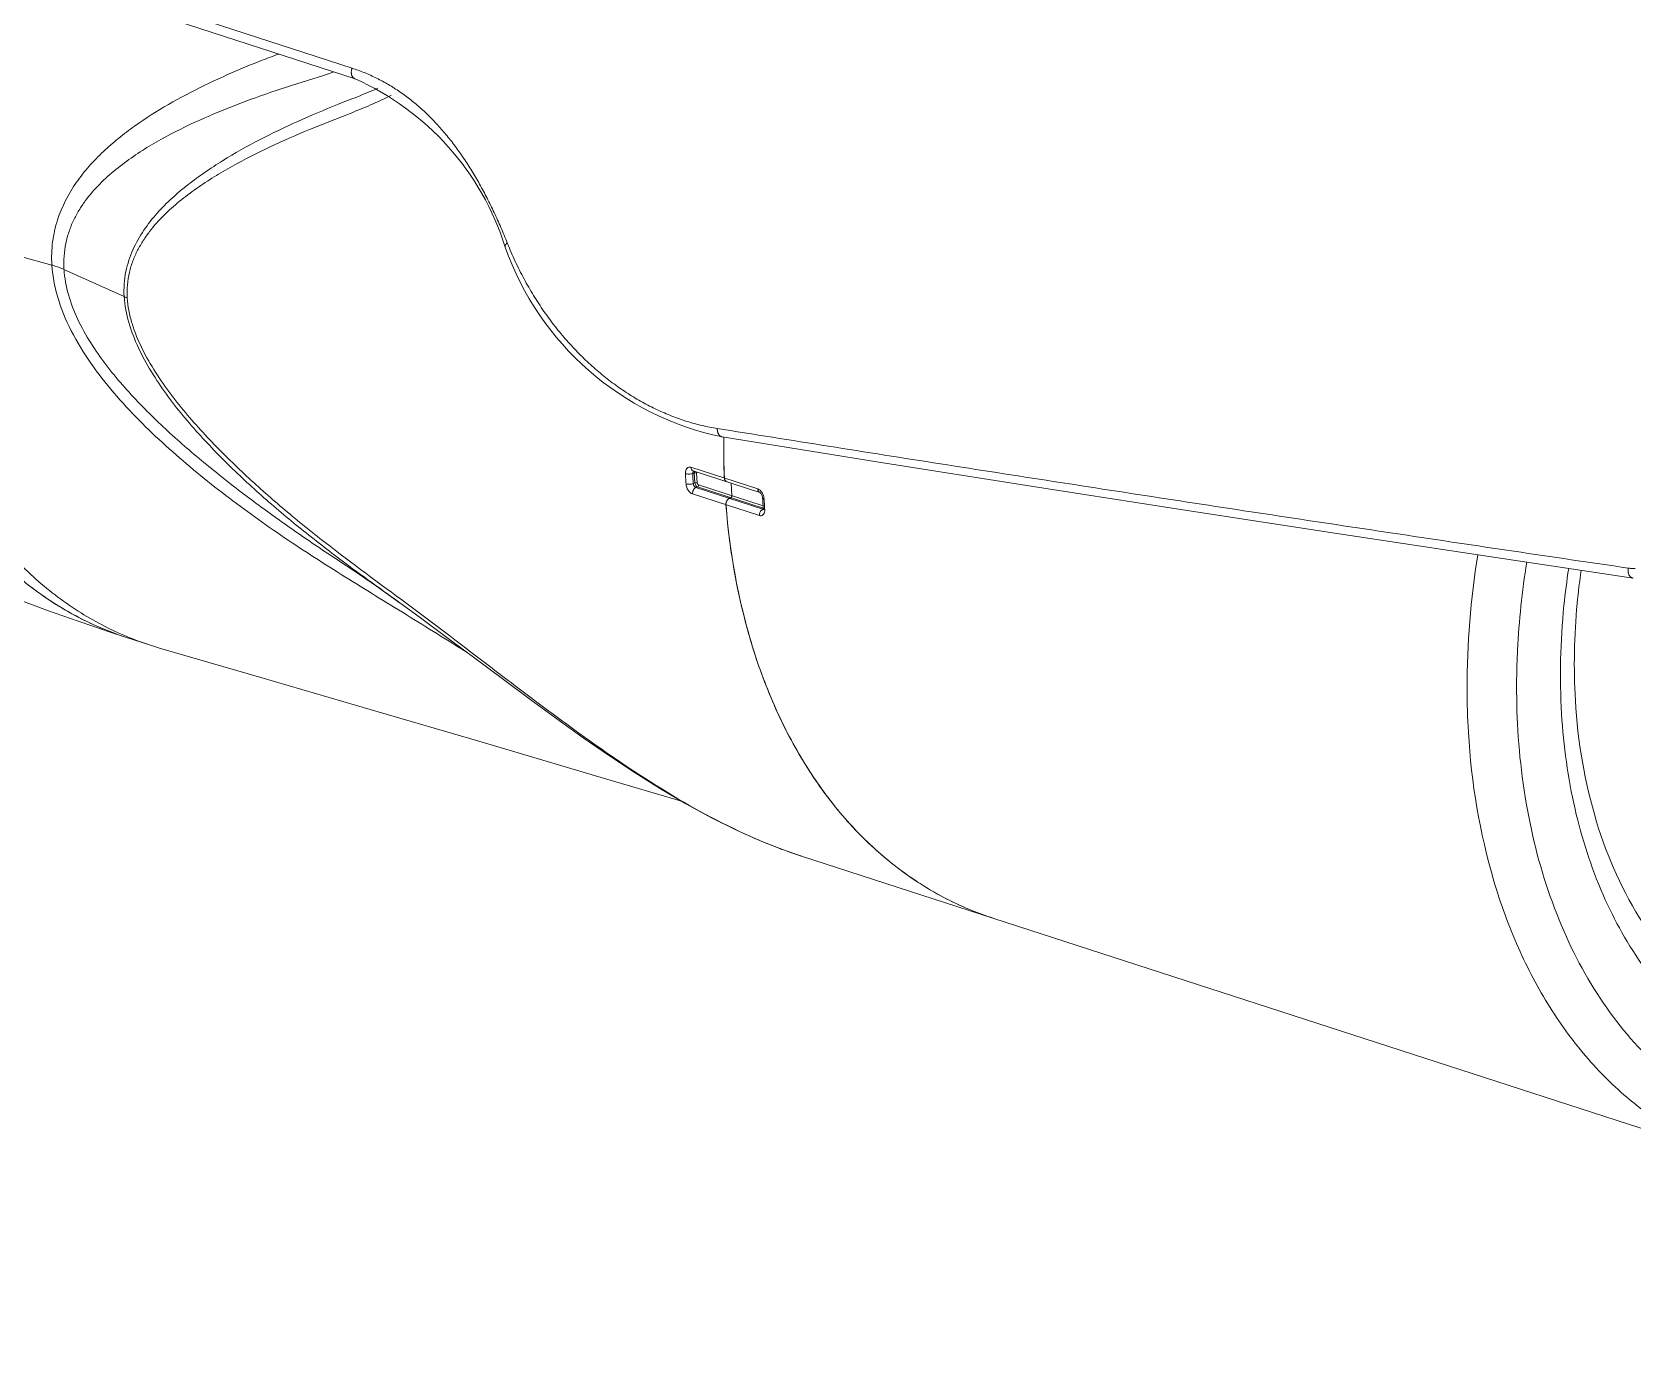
# Model space of a CAD drawing. Header units: millimetres. Extents: x 7106 to 73427, y -466 to 50348.
# Drawn here: x 20008 to 22038, y 11594 to 13289 of the extents above; entities that cross this region are included whole.
import ezdxf

# ---------------------------------------------------------------- set-up
doc = ezdxf.new("R2010")
doc.units = ezdxf.units.MM
doc.linetypes.add('PDF_IMPORT', pattern=[1, 0.8, -0.2])
doc.layers.add('CCTV', color=7, linetype='Continuous')
doc.layers.add('Cotas', color=1, linetype='Continuous')

# ---------------------------------------------------------------- blocks, each defined once
blk = doc.blocks.new('IB9389-HM EHM OK')
at = {"color": 1}
blk.add_wipeout([(153.89, 404.83), (155.96, 426.05), (156.41, 430.57), (156.38, 437.04), (154.93, 443.98), (151.66, 451.58), (136.79, 469.66), (121.53, 481.29), (94.57, 496.16), (65.62, 507.94), (33.52, 517.95), (-11.46, 528.22), (-52.49, 534.65), (-84.09, 537.96), (-106.97, 539.52), (-152.99, 540.53), (-202.03, 538.34), (-252.69, 531.86), (-297.24, 521.18), (-319.46, 513.13), (-338.53, 503.6), (-356.99, 489.67), (-367.65, 474.37), (-370.14, 464.51), (-370.39, 457.49), (-371.34, 415.98), (-371.37, 406.67), (-370.21, 399.19), (-366.57, 389.2), (-361.64, 380.82), (-345.8, 363.92), (-311.05, 341.89), (-286.31, 331.11), (-254.92, 320.59), (-255.02, 316.5), (-255.34, 302.48), (-258.02, 185.49), (-258.83, 150), (-261.25, 105.95), (-263.65, 65.97), (-267.7, 69.25), (-288.77, 83.54), (-314.38, 95.44), (-331.78, 100.37), (-346.48, 102.45), (-356.02, 103.05), (-371.74, 111.63), (-398.1, 120.21), (-407.19, 122.9), (-435, 125.13), (-460.01, 123.05), (-487.19, 116.54), (-500.44, 111.45), (-1226.28, -124.62), (-1242.22, -129.01), (-1265.55, -141.13), (-1278.69, -152.62), (-1285.54, -160.36), (-1295.27, -174.64), (-1300.96, -185.76), (-1302.72, -190.3), (-1303.24, -195.2), (-1302.49, -198.24), (-1301.72, -200.53), (-1296.26, -202.86), (-1288.19, -205.57), (-1285.43, -206.81), (-1276.09, -205.59), (-1243.66, -198.76), (-1211.69, -192.09), (-1192.58, -188.13), (-1187.22, -187.03), (-1191.61, -196.45), (-1199.05, -216.95), (-1203.63, -234.97), (-1206.5, -251.73), (-1208.72, -285.93), (-1206.01, -324.7), (-1198.89, -360.31), (-1185.84, -399.2), (-1170.35, -431.37), (-1155.92, -454.59), (-1127.28, -489.29), (-1095.09, -516.15), (-1060.07, -534.56), (-1027.71, -542.88), (-981.44, -541.1), (-934.42, -525.17), (-753.03, -466.4), (-647.75, -432.29), (-602.86, -413.06), (-516.79, -386.79), (-423.07, -359.43), (-383.58, -342.04), (-336.6, -327.61), (-275.71, -298.65), (-223.06, -265.49), (-198.09, -233.66), (-188.7, -214.42), (-180.85, -190.9), (-176.54, -170.09), (-174.57, -153.13), (-166.19, -150.42), (-157.02, -147.45), (-150.25, -145.25), (-146.9, -154.96), (-143.04, -163.12), (-138.3, -171.93), (-136.48, -175.46), (-123.77, -175.7), (-93.08, -174.26), (-59.88, -168.58), (-31.24, -157.53), (-18.9, -148.35), (-14, -142.61), (-9.34, -133.7), (-7.78, -126.86), (-5.99, -99.44), (-1.62, -26.96), (2.89, 48.04), (5.79, 96.19), (9.34, 144.52), (19.13, 244.78), (24.88, 303.7), (37.62, 306.01), (72.04, 314.52), (99.9, 324.84), (123.27, 337.84), (141.05, 354.34), (148.33, 366.83), (151.56, 380.99)], dxfattribs=at)
at = {"layer": 'Cotas', "color": 1, "lineweight": 13}
for points in [[(-419.6, -133.51), (-490.43, -156.46, 0.009497), (-492.57, -157.19, 0.005744), (-494.75, -158.03, 0.007855), (-496.91, -158.96, 0.009888), (-499.05, -159.96, 0.006923), (-501.14, -161.04, 0.006013), (-503.19, -162.2, 0.00978), (-505.21, -163.44, 0.009732), (-507.2, -164.75, 0.007855), (-509.14, -166.13, 0.007814), (-511.05, -167.59, 0.006074), (-512.92, -169.11, 0.007471), (-514.75, -170.71, 0.008916), (-516.54, -172.38, 0.014142), (-520.01, -175.91, 0.012469), (-523.32, -179.69, 0.006067), (-524.92, -181.67, 0.004826), (-526.48, -183.71, 0.012189), (-529.5, -187.97, 0.011444), (-532.37, -192.43, 0.010737), (-535.1, -197.1, 0.00888), (-537.71, -201.97, 0.008296), (-540.18, -207.01, 0.006101), (-542.53, -212.23, 0.005983), (-544.76, -217.61)], [(-330.16, -213.36), (-326.28, -212.3, -0.053316), (-334.87, -260.74, -0.030047), (-342.71, -282.57, -0.032557), (-352.78, -302.33, -0.035748), (-364.9, -319.75, -0.039045), (-378.91, -334.55, -0.041807), (-394.58, -346.5, -0.043358), (-411.68, -355.43, -0.01907), (-419.87, -358.45), (-411.54, -355.74, 0.004658), (-410.86, -355.51, 0.052457), (-244.61, -281.54, 0.038494), (-229.91, -271.45, 0.036975), (-216.66, -259.05, 0.065724), (-195.12, -228.23, 0.056678), (-180.85, -190.9, 0.048882), (-174.29, -148.96, 0.089467), (-186.15, -54.59)], [(-938.78, -334.97), (-888.47, -327.45), (-835.99, -319.49), (-782.78, -311.3), (-728.82, -302.87), (-674.1, -294.21), (-620.03, -285.53, 0.262921), (-544.06, -219.1, -0.215342), (-491.49, -160.17), (-420.65, -137.22), (-420.52, -137.17)], [(-974.97, -538.31), (-647.75, -432.29), (-643.96, -431.01), (-634.49, -427.4), (-625.28, -423.33), (-616.23, -418.86), (-607.3, -413.99), (-598.42, -408.76), (-589.51, -403.15), (-580.52, -397.19), (-571.39, -390.87), (-562.08, -384.2), (-552.62, -377.28), (-543.04, -370.16), (-533.38, -362.95), (-523.66, -355.72), (-513.96, -348.55), (-507.12, -343.56, 0.001039), (-492.48, -333, 0.009036), (-478.04, -322.08, 0.010777), (-463.95, -310.57, 0.013477), (-450.33, -298.31, 0.01771), (-437.38, -285.09, 0.012292), (-431.25, -278.05, 0.017033), (-425.48, -270.62, 0.019797), (-420.23, -262.72, 0.02766), (-415.68, -254.34, 0.038962), (-412.31, -245.48)], [(-1149.17, -150.36, 0.063152), (-1170.77, -172.79, 0.05559), (-1187.58, -201.57, 0.048068), (-1198.91, -235.53, 0.042406), (-1204.33, -273.32, 0.07265), (-1197.19, -352.44, 0.034575), (-1185.09, -391.53, 0.034794), (-1167.86, -428.27, 0.036933), (-1146.14, -461.27, 0.04053), (-1120.79, -489.25, 0.045499), (-1092.77, -511.15, 0.052382), (-1063.17, -526.12, 0.060077), (-1033.11, -533.57, 0.066893), (-1003.75, -533.23, 0.069656), (-976.22, -525.12, 0.067629), (-951.59, -509.55, 0.061408), (-930.79, -487.09, 0.054022), (-914.63, -458.63, 0.046727), (-903.72, -425.26, 0.041335), (-898.49, -388.26, 0.01795), (-898.05, -370.27, 0.009774), (-898.36, -360.14, 0.027803), (-901.61, -329.42)], [(-330.84, -210.39), (-385.38, -225.38, 0.026482), (-385.33, -221.24, 0.023228), (-385.66, -217.22, 0.045627), (-387.36, -209.59, 0.073752), (-394.02, -196.4, 0.02829), (-398.45, -190.74, 0.022816), (-403.4, -185.65, 0.018338), (-408.73, -181.02, 0.015829), (-414.33, -176.76, 0.024014), (-426.18, -169.16, 0.017678), (-438.64, -162.56, 0.013176), (-451.55, -156.71, 0.007213), (-458.13, -154.03, 0.006516), (-464.78, -151.52)], [(-1127, -159.96, 0.038641), (-1139.68, -168.63, 0.036635), (-1151.21, -179.43, 0.066164), (-1170.22, -206.77, 0.056536), (-1183.05, -240.57, 0.048642), (-1189.03, -279.07, 0.072614), (-1182.61, -350.28, 0.034528), (-1171.72, -385.45, 0.035024), (-1156.21, -418.52, 0.036934), (-1136.66, -448.22, 0.040373), (-1113.85, -473.41, 0.045453), (-1088.64, -493.11, 0.052351), (-1061.99, -506.57, 0.060223), (-1034.94, -513.29, 0.066838), (-1008.52, -512.98, 0.069817), (-983.75, -505.68, 0.067689), (-961.57, -491.66, 0.061406), (-942.85, -471.46, 0.053697), (-928.31, -445.84, 0.046858), (-918.49, -415.81, 0.041243), (-913.78, -382.51, 0.040287), (-914.62, -344.5, 0.01258), (-916.26, -331.62)], [(-411.45, -236.74, 0.025196), (-410.67, -236.42), (-389.63, -226.88, 0.035988), (-389.67, -222.25, 0.030594), (-390.26, -217.81, 0.032595), (-391.39, -213.66, 0.029297), (-392.95, -209.81, 0.023576), (-394.88, -206.24, 0.020732), (-397.08, -202.93, 0.037503), (-402.12, -197.02, 0.028541), (-407.81, -191.92, 0.019604), (-413.9, -187.38, 0.01544), (-420.28, -183.29, 0.01262), (-426.9, -179.6, 0.019334), (-440.62, -173.09, 0.006732), (-447.66, -170.19, 0.006457), (-454.8, -167.45, 0.010418), (-469.31, -162.48, -0.002121), (-484.11, -157.79)], [(-1113.3, -167.32, 0.070141), (-1134.53, -182.01, 0.063051), (-1152.09, -202.9, 0.070419), (-1168.46, -238.65, 0.058986), (-1175.87, -281.1, 0.049007), (-1174.1, -324.97, 0.046008), (-1163.78, -369.15, 0.046094), (-1145.63, -410.65, 0.049595), (-1120.87, -446.68, 0.056873), (-1091.15, -474.84, 0.067274), (-1058.49, -493.22, 0.038557), (-1041.73, -498.33, 0.041871), (-1025.06, -500.58, 0.044739), (-1008.77, -499.95, 0.046034), (-993.13, -496.45, 0.045918), (-978.52, -490.17, 0.044407), (-965.04, -481.24, 0.041561), (-952.94, -469.78, 0.038344), (-942.4, -455.98, 0.070419), (-926.03, -420.23, 0.058986), (-918.61, -377.78, 0.038464), (-919.25, -343.8, 0.012186), (-920.63, -332.27)], [(-504.15, -165.99, 0.011131), (-496.94, -169.33, 0.008982), (-489.76, -172.28, 0.000634), (-482.65, -175.08, -0.003949), (-475.6, -177.9, -0.012861), (-461.82, -183.96, -0.017504), (-448.55, -190.75, -0.011681), (-442.16, -194.51, -0.014251), (-435.99, -198.6, -0.017625), (-430.1, -203.05, -0.024273), (-424.56, -208.01, -0.034275), (-419.58, -213.67, -0.019517), (-417.37, -216.81, -0.022086), (-415.4, -220.2, -0.029511), (-413.75, -223.88, -0.032928), (-412.52, -227.9, -0.072216), (-411.74, -236.83, -0.033543), (-412.33, -241.34, -0.026477), (-413.46, -245.88, -0.040041), (-417.01, -254.65, -0.027337), (-421.69, -262.9, -0.019502), (-427.04, -270.63, -0.015137), (-432.86, -277.88, -0.011162), (-438.99, -284.77, -0.016752), (-451.87, -297.69, -0.012454), (-465.34, -309.73, -0.009709), (-479.21, -321.09, -0.007363), (-507.84, -342.57, 0.003424), (-537.6, -365.09, -0.001924), (-552.71, -376.55, -0.00411), (-567.99, -387.87, -0.018671), (-598.87, -408.78, -0.03359), (-629.74, -425.33, -0.002223), (-631.7, -426.19, -0.008121), (-637.53, -428.61, -0.006829), (-642.04, -430.32, -0.009385), (-647.51, -432.21), (-647.62, -432.24)], [(-499.42, -163.49, 0.009481), (-492.37, -166.44, -0.000641), (-485.34, -169.21, -0.011169), (-471.46, -175.08, -0.014211), (-458.02, -181.55, -0.019087), (-445.15, -188.84, -0.012547), (-438.99, -192.88, -0.014599), (-433.07, -197.23, -0.018061), (-427.45, -201.96, -0.026896), (-422.24, -207.21, -0.032107), (-417.62, -213.15, -0.043487), (-413.81, -219.87, -0.057265), (-411.3, -227.64, -0.064589), (-410.66, -236.43)], [(-410.86, -355.52, 0.046076), (-392.35, -347.42, 0.044487), (-375.32, -335.91, 0.041843), (-360.06, -321.17, 0.038601), (-346.82, -303.48, 0.035115), (-335.82, -283.1, 0.03201), (-327.25, -260.4, 0.05629), (-317.97, -209.62), (-317.94, -209.29), (-317.92, -208.89), (-317.91, -208.76, 0.004482), (-317.75, -206.37, 0.003729), (-317.6, -203.59)], [(-326.28, -212.3), (-317.96, -209.6, -0.008839), (-318.77, -218.44, -0.052245), (-328.38, -263.9, -0.061206), (-346.39, -302.78, -0.034546), (-358.25, -319.06, -0.037595), (-371.81, -332.93, -0.03996), (-386.87, -344.18, -0.04147), (-403.22, -352.66)], [(-939.5, -331.57, 0.019447), (-938.71, -331.58, 0.013348), (-937.91, -331.54, 0.005797), (-937.12, -331.45, 0.000382), (-897.11, -325.56, 0.000383), (-857.23, -319.61, 0.000384), (-817.47, -313.62, 0.000276), (-777.83, -307.58, 0.000515), (-738.31, -301.48, 0.000516), (-698.9, -295.35, 0.000517), (-659.61, -289.17, 0.000368), (-620.43, -282.95), (-618.29, -282.6, 0.010114), (-615.62, -282.12, 0.009709), (-612.95, -281.55, 0.00966), (-610.29, -280.87, 0.011378), (-607.63, -280.09, 0.011259), (-605, -279.21, 0.009391), (-602.38, -278.24, 0.016902), (-597.18, -276, 0.017003), (-592.06, -273.37, 0.009531), (-589.54, -271.92, 0.010918), (-587.04, -270.37, 0.008783), (-584.57, -268.73, 0.008292), (-582.13, -267, 0.00864), (-579.73, -265.18, 0.008527), (-577.36, -263.26, 0.00847), (-575.03, -261.26, 0.00724), (-572.74, -259.18, 0.007074), (-570.5, -257.01, 0.007019), (-568.29, -254.76, 0.013899), (-564.05, -249.99, 0.0143), (-560.02, -244.92, 0.006659), (-558.09, -242.26, 0.006998), (-556.23, -239.54, 0.014052), (-552.7, -233.87, 0.013468), (-549.45, -227.94, 0.014293), (-546.51, -221.76, 0.008276), (-545.18, -218.65, 0.006075), (-544.77, -217.61, -0.013363), (-544.55, -217.8)], [(-507.3, -343.69), (-503.23, -340.77), (-499, -337.8), (-494.9, -334.98), (-490.8, -332.21), (-486.49, -329.35), (-485.58, -328.73, 0.00299), (-478.33, -323.92, 0.003635), (-471.15, -318.99, 0.007747), (-456.92, -308.8, 0.009689), (-442.95, -298.04, 0.013072), (-429.33, -286.56, 0.018163), (-416.3, -274.07, 0.012097), (-410.11, -267.36, 0.017668), (-404.29, -260.23, 0.022535), (-398.99, -252.59, 0.029184), (-394.47, -244.41, 0.041407), (-391.19, -235.74, 0.052289), (-389.64, -226.88, -0.031864), (-386.54, -225.72, -0.009483), (-385.38, -225.38, -0.061305), (-387.78, -237.83, -0.046127), (-392.94, -249.86, -0.032097), (-399.95, -261.04, -0.023707), (-408.13, -271.32, -0.016968), (-417.06, -280.83, -0.013099), (-426.47, -289.72, -0.019493), (-446.25, -306.01, -0.013732), (-466.83, -320.81, -0.005164), (-477.33, -327.76, -0.003567), (-487.93, -334.47, -0.001204), (-509.39, -347.73, 0.001912), (-531.19, -361.32)], [(-609.06, -296.16), (-632.44, -303.73, 0.056811), (-632.85, -303.93, 0.045311), (-633.24, -304.21, 0.054384), (-633.78, -304.82)], [(-611.72, -302.32), (-634.33, -309.67), (-634.38, -310.48), (-634.38, -310.75), (-634.35, -310.98), (-634.33, -311.02, -0.092115), (-633.71, -311.16)], [(-623.13, -301.75), (-623.39, -306.1, 0.102689), (-623.35, -306.41, 0.075688), (-623.21, -306.68)], [(-610.21, -298.16), (-609.67, -298.32, -0.003025), (-609.88, -301.85), (-610.42, -301.64), (-610.21, -298.16)], [(-608.08, -304.18, 0.126037), (-607.33, -301.96, 0.002918), (-607.22, -300.18, 0.00017), (-607.12, -298.39, 0.083556), (-607.22, -297.33)], [(-633.94, -305.05, 0.062319), (-634.43, -306.14, 0.036119), (-634.58, -306.71)], [(-633, -313.08), (-609.63, -305.51, 0.139301), (-609.92, -304.15)], [(-622.51, -307.05), (-623.2, -306.68, 0.105023), (-622.97, -306.86), (-622.51, -307.05)], [(-634.87, -310.88, 0.037978), (-634.87, -311.42, 0.073488), (-634.68, -312.27)], [(-974.97, -538.31, 0.046827), (-956.06, -530.14, 0.045311), (-938.69, -518.43, 0.042388), (-923.16, -503.37, 0.039092), (-909.73, -485.23, 0.035649), (-898.65, -464.33, 0.03248), (-890.1, -441.04, 0.05707), (-881.17, -388.94, 0.014017), (-880.69, -373.7, 0.040572), (-884.44, -326.85)], [(-937.08, -332.68, 0.016906), (-937.05, -332.37, 0.016655), (-937.06, -332.07)]]:
    blk.add_lwpolyline(points, format="xyb", dxfattribs=at)
for points in [[(-544.3, -218.1), (-544.23, -218.2)], [(-619.84, -285.49), (-619.93, -285.52)], [(-633.22, -305.02), (-609.84, -297.44)], [(-611.06, -298.13), (-611.27, -301.61)], [(-634.36, -310.52), (-611.32, -303.06)], [(-634.26, -308.65), (-634.2, -307.61)], [(-634.2, -307.61), (-634.16, -306.92)], [(-610.82, -303.26), (-634.19, -310.83)], [(-634.17, -306.92), (-634.15, -306.77), (-634.1, -306.46)], [(-634.1, -306.46), (-634.01, -306.15)], [(-634.01, -306.15), (-633.88, -305.84)], [(-633.88, -305.84), (-633.74, -305.56)], [(-633.74, -305.57), (-633.58, -305.34), (-633.42, -305.17)], [(-633.42, -305.17), (-633.29, -305.07), (-633.25, -305.03)], [(-633.25, -305.03), (-633.22, -305.02)], [(-611.32, -303.06), (-610.82, -303.26)], [(-634.56, -310.83), (-634.56, -310.83)], [(-634.19, -310.83), (-634.38, -310.75)], [(-634.33, -309.67), (-634.27, -308.65)], [(-485.58, -328.74), (-485.66, -328.79)], [(-507.84, -342.57), (-508.01, -342.7)], [(-507.3, -343.69), (-507.12, -343.56)], [(-423.07, -359.43), (-419.87, -358.45)], [(-605.72, -413.06), (-578.83, -405.07), (-536.84, -392.68), (-496.75, -380.91), (-458.56, -369.75), (-423.07, -359.43)]]:
    blk.add_lwpolyline(points, dxfattribs=at)
for points in [[(-620.52, -286.93, 0.003989), (-620.53, -285.53, -0.013338), (-620.75, -299.95), (-620.74, -299.72, 0.011818)], [(-638.15, -379.33, 0.030072), (-630.2, -357.67, 0.053402), (-621.33, -309.53), (-621.31, -309.3, -0.056381), (-630.86, -359.81, -0.032027), (-639.52, -382.36, -0.03529), (-650.6, -402.57, -0.038466), (-663.9, -420.12, -0.042), (-679.22, -434.69, -0.04469), (-696.27, -446.05, -0.04599), (-714.79, -454, 0.018466), (-707.4, -451.32, 0.043243), (-690.28, -442.56, 0.04149), (-674.57, -430.78, 0.038871), (-660.52, -416.16, 0.036126), (-648.31, -398.92, 0.033025)]]:
    blk.add_lwpolyline(points, format="xyb", close=True, dxfattribs=at)
at = {"layer": 'Cotas', "color": 1, "linetype": 'PDF_IMPORT', "lineweight": 13, "ltscale": 0.299337}
blk.add_lwpolyline([(-634.66, -307.31), (-634.87, -310.88)], dxfattribs=at)
at = {"layer": 'Cotas', "color": 1, "lineweight": 13}
for centre, radius, start, end in [((-494.13, -157.81), 3.93, 15.3121, 19.9881), ((-491.53, -159.27), 0.828, 304.165, 324.7715), ((-491.28, -159.1), 0.761, 319.6991, 332.9208), ((-511.23, -156.15), 21.13, 354.0056, 354.5732), ((-545.7, -219.18), 1.77, 26.1098, 33.38), ((-620.18, -283.89), 1.59, 311.095, 318.905), ((-622.78, -282.1), 4.74, 325.8681, 328.6614), ((-621.21, -283.07), 2.9, 328.8415, 333.3854), ((-620, -283.39), 1.65, 341.4718, 350.4557), ((-621.69, -282.91), 3.4, 351.7544, 356.2276), ((-621.83, -299.95), 1.08, 348.716, 0.2289), ((-611.12, -302.38), 0.606, 174.7362, 195.9755), ((-611.56, -298.05), 0.498, 359.7766, 23.6022), ((-611.7, -301.77), 1.82, 342.398, 357.2935), ((-634.33, -312.12), 1.35, 106.5334, 113.4328), ((-740.22, -303.41), 105.61, 356.1054, 356.9094), ((-633.45, -311.92), 1.24, 228.8542, 259.1122), ((-938.75, -333.87), 1.05, 292.1366, 304.2206), ((-938.79, -333.42), 1.42, 314.5882, 324.5597), ((-946.41, -329.97), 9.82, 337.1231, 338.7411)]:
    blk.add_arc(centre, radius, start, end, dxfattribs=at)
for points in [[(-490.26, -157.09), (-490.28, -156.98), (-490.3, -156.87), (-490.34, -156.77)], [(-491.49, -160.17), (-491.44, -160.16), (-491.39, -160.13), (-491.35, -160.12)], [(-491.35, -160.12), (-491.29, -160.09), (-491.25, -160.07), (-491.2, -160.04)], [(-491.2, -160.04), (-491.15, -160.01), (-491.1, -159.99), (-491.06, -159.95)], [(-490.94, -159.85), (-490.89, -159.81), (-490.85, -159.77), (-490.81, -159.73)], [(-490.6, -159.45), (-490.57, -159.4), (-490.53, -159.35), (-490.51, -159.3)], [(-490.51, -159.3), (-490.45, -159.19), (-490.39, -159.07), (-490.36, -158.95)], [(-490.36, -158.95), (-490.31, -158.83), (-490.28, -158.69), (-490.25, -158.57)], [(-490.21, -157.4), (-490.23, -157.3), (-490.24, -157.19), (-490.26, -157.09)], [(-490.25, -158.57), (-490.23, -158.5), (-490.23, -158.43), (-490.21, -158.36)], [(-490.19, -157.72), (-490.19, -157.62), (-490.2, -157.5), (-490.21, -157.4)], [(-490.19, -158.15), (-490.19, -158.01), (-490.18, -157.87), (-490.19, -157.72)], [(-544.55, -217.8), (-544.52, -217.84), (-544.49, -217.87), (-544.46, -217.91)], [(-544.46, -217.91), (-544.43, -217.93), (-544.4, -217.97), (-544.37, -218)], [(-544.37, -218), (-544.35, -218.04), (-544.32, -218.07), (-544.3, -218.1)], [(-544.12, -218.4), (-544.1, -218.43), (-544.09, -218.46), (-544.07, -218.5)], [(-544.07, -218.5), (-544.07, -218.53), (-544.05, -218.56), (-544.05, -218.59)], [(-544.05, -218.59), (-544.03, -218.65), (-544.01, -218.71), (-544.01, -218.77)], [(-544.03, -219.02), (-544.04, -219.05), (-544.05, -219.07), (-544.05, -219.1)], [(-544.01, -218.94), (-544.02, -218.97), (-544.03, -219), (-544.03, -219.02)], [(-544.01, -218.77), (-544, -218.8), (-544, -218.83), (-544, -218.86)], [(-544, -218.86), (-544, -218.89), (-544.01, -218.91), (-544.01, -218.94)], [(-412.31, -245.48), (-411.45, -242.53), (-410.84, -239.49), (-410.66, -236.42)], [(-411.74, -236.83), (-411.64, -236.81), (-411.55, -236.77), (-411.45, -236.74)], [(-619.93, -285.52), (-619.96, -285.53), (-619.99, -285.53), (-620.02, -285.53)], [(-619.65, -285.42), (-619.71, -285.45), (-619.77, -285.47), (-619.84, -285.49)], [(-619.47, -285.34), (-619.52, -285.37), (-619.59, -285.4), (-619.65, -285.42)], [(-619.3, -285.22), (-619.35, -285.26), (-619.41, -285.3), (-619.47, -285.34)], [(-619.14, -285.09), (-619.19, -285.14), (-619.25, -285.18), (-619.3, -285.22)], [(-618.85, -284.76), (-618.89, -284.82), (-618.94, -284.88), (-618.99, -284.94)], [(-618.52, -284.14), (-618.54, -284.22), (-618.58, -284.29), (-618.61, -284.37)], [(-618.44, -283.91), (-618.46, -283.98), (-618.49, -284.06), (-618.52, -284.14)], [(-618.33, -283.4), (-618.34, -283.48), (-618.36, -283.57), (-618.38, -283.66)], [(-618.29, -282.87), (-618.29, -282.96), (-618.29, -283.05), (-618.3, -283.14)], [(-618.29, -282.6), (-618.29, -282.69), (-618.29, -282.78), (-618.29, -282.87)], [(-609.06, -296.16), (-609.08, -296.45), (-609.14, -296.75), (-609.29, -296.99)], [(-608.27, -296.13), (-608.53, -296.06), (-608.81, -296.08), (-609.06, -296.16)], [(-607.63, -296.54), (-607.8, -296.34), (-608.02, -296.19), (-608.27, -296.13)], [(-607.22, -297.33), (-607.3, -297.04), (-607.43, -296.77), (-607.63, -296.54)], [(-621.2, -301.03), (-621.29, -301.12), (-621.41, -301.19), (-621.54, -301.23)], [(-620.98, -300.78), (-621.12, -300.99), (-621.3, -301.16), (-621.53, -301.23)], [(-621.2, -301.03), (-621.17, -301.02), (-621.15, -300.99), (-621.13, -300.97)], [(-621.02, -300.83), (-621.05, -300.88), (-621.09, -300.93), (-621.13, -300.97)], [(-621.02, -300.83), (-621, -300.81), (-620.98, -300.78), (-620.97, -300.75)], [(-620.75, -299.98), (-620.76, -300.25), (-620.83, -300.55), (-620.98, -300.78)], [(-620.88, -300.59), (-620.9, -300.64), (-620.93, -300.7), (-620.97, -300.75)], [(-620.88, -300.59), (-620.86, -300.53), (-620.84, -300.47), (-620.83, -300.42)], [(-620.82, -300.42), (-620.81, -300.38), (-620.8, -300.34), (-620.79, -300.3)], [(-620.79, -300.3), (-620.78, -300.25), (-620.77, -300.21), (-620.77, -300.16)], [(-611.72, -302.32), (-611.66, -302.3), (-611.61, -302.27), (-611.56, -302.23)], [(-611.7, -302.55), (-611.65, -302.76), (-611.52, -302.98), (-611.32, -303.06)], [(-611.56, -302.23), (-611.39, -302.08), (-611.28, -301.84), (-611.27, -301.62)], [(-610.72, -302.53), (-610.87, -302.77), (-611.07, -302.98), (-611.32, -303.06)], [(-611.27, -301.61), (-611.14, -301.57), (-610.99, -301.56), (-610.85, -301.56)], [(-611.06, -298.13), (-611.06, -298.1), (-611.06, -298.08), (-611.06, -298.05)], [(-611.06, -298.13), (-610.93, -298.08), (-610.79, -298.08), (-610.64, -298.08)], [(-610.85, -301.56), (-610.71, -301.57), (-610.56, -301.59), (-610.42, -301.64)], [(-609.97, -302.32), (-610.11, -302.73), (-610.41, -303.15), (-610.82, -303.26)], [(-610.42, -301.64), (-610.44, -301.96), (-610.55, -302.25), (-610.72, -302.53)], [(-610.64, -298.08), (-610.5, -298.09), (-610.35, -298.11), (-610.21, -298.16)], [(-610.3, -297.59), (-610.26, -297.68), (-610.24, -297.77), (-610.22, -297.87)], [(-610.23, -297.87), (-610.22, -297.91), (-610.21, -297.96), (-610.21, -298)], [(-610.21, -298.15), (-610.21, -298.1), (-610.21, -298.06), (-610.21, -298.01)], [(-609.73, -297.82), (-609.79, -297.68), (-609.87, -297.56), (-609.99, -297.48)], [(-608.58, -302.1), (-609.03, -302.07), (-609.47, -302), (-609.88, -301.85)], [(-609.29, -296.99), (-609.42, -297.2), (-609.62, -297.37), (-609.85, -297.45)], [(-609.67, -298.32), (-609.66, -298.16), (-609.67, -297.98), (-609.73, -297.82)], [(-608.37, -298.54), (-608.81, -298.52), (-609.25, -298.47), (-609.67, -298.32)], [(-607.33, -301.96), (-607.73, -302.08), (-608.15, -302.11), (-608.58, -302.1)], [(-607.12, -298.39), (-607.52, -298.52), (-607.94, -298.54), (-608.37, -298.54)], [(-634.74, -308.8), (-634.72, -308.41), (-634.69, -308.01), (-634.67, -307.62)], [(-634.66, -307.31), (-634.64, -307.11), (-634.62, -306.91), (-634.58, -306.72)], [(-634.65, -307.31), (-634.59, -307.29), (-634.53, -307.27), (-634.47, -307.24)], [(-634.47, -307.24), (-634.33, -307.17), (-634.18, -307.06), (-634.17, -306.92)], [(-633.94, -305.05), (-633.89, -304.97), (-633.83, -304.89), (-633.78, -304.82)], [(-633.22, -305.02), (-632.98, -304.94), (-632.78, -304.75), (-632.66, -304.54)], [(-632.66, -304.54), (-632.5, -304.3), (-632.45, -304.01), (-632.43, -303.73)], [(-623.39, -306.1), (-623.4, -306.19), (-623.39, -306.26), (-623.37, -306.34)], [(-623.37, -306.34), (-623.32, -306.56), (-623.17, -306.78), (-622.97, -306.86)], [(-622.54, -307.02), (-622.45, -307.06), (-622.35, -307.11), (-622.26, -307.18)], [(-622.52, -307.03), (-622.42, -307.07), (-622.33, -307.12), (-622.25, -307.18)], [(-622.26, -307.18), (-622.11, -307.28), (-621.97, -307.42), (-621.85, -307.56)], [(-622.25, -307.18), (-622.17, -307.24), (-622.1, -307.3), (-622.03, -307.36)], [(-621.97, -307.42), (-621.99, -307.4), (-622.01, -307.38), (-622.03, -307.37)], [(-621.79, -307.64), (-621.85, -307.57), (-621.91, -307.5), (-621.97, -307.42)], [(-621.85, -307.56), (-621.47, -308.03), (-621.26, -308.67), (-621.31, -309.27)], [(-621.61, -307.93), (-621.67, -307.83), (-621.72, -307.73), (-621.79, -307.64)], [(-621.55, -308.04), (-621.57, -308), (-621.59, -307.97), (-621.61, -307.93)], [(-621.46, -308.25), (-621.49, -308.18), (-621.52, -308.11), (-621.55, -308.04)], [(-610.82, -303.26), (-610.43, -303.43), (-610.13, -303.77), (-609.92, -304.15)], [(-609.63, -305.51), (-608.98, -305.3), (-608.47, -304.78), (-608.08, -304.18)], [(-634.72, -310.82), (-634.6, -310.76), (-634.47, -310.69), (-634.41, -310.58)], [(-634.68, -312.27), (-634.58, -312.49), (-634.45, -312.7), (-634.27, -312.86)], [(-634.56, -310.83), (-634.5, -310.86), (-634.44, -310.87), (-634.38, -310.87)], [(-634.41, -310.58), (-634.39, -310.55), (-634.38, -310.51), (-634.38, -310.48)], [(-634.38, -310.87), (-634.31, -310.87), (-634.25, -310.85), (-634.19, -310.83)], [(-634.33, -311.02), (-634.33, -311.01), (-634.35, -310.93), (-634.35, -310.93)], [(-633, -313.08), (-632.94, -312.4), (-633.21, -311.64), (-633.71, -311.16)], [(-633.69, -313.14), (-633.46, -313.18), (-633.21, -313.15), (-633, -313.09)], [(-621.42, -308.37), (-621.44, -308.33), (-621.45, -308.29), (-621.47, -308.25)], [(-621.36, -308.59), (-621.39, -308.52), (-621.4, -308.44), (-621.42, -308.37)], [(-621.33, -308.79), (-621.34, -308.72), (-621.35, -308.65), (-621.36, -308.58)], [(-621.31, -308.93), (-621.32, -308.88), (-621.32, -308.84), (-621.33, -308.79)], [(-621.31, -309.08), (-621.31, -309.03), (-621.31, -308.98), (-621.31, -308.93)], [(-621.31, -309.3), (-621.3, -309.23), (-621.3, -309.15), (-621.3, -309.08)], [(-938.67, -334.95), (-938.7, -334.96), (-938.74, -334.96), (-938.78, -334.97)], [(-938.56, -334.92), (-938.6, -334.93), (-938.63, -334.94), (-938.67, -334.95)], [(-938.46, -334.89), (-938.49, -334.9), (-938.53, -334.91), (-938.56, -334.92)], [(-938.35, -334.84), (-938.39, -334.86), (-938.42, -334.87), (-938.46, -334.89)], [(-937.97, -334.6), (-938.03, -334.65), (-938.09, -334.69), (-938.16, -334.74)], [(-937.88, -334.52), (-937.91, -334.55), (-937.94, -334.57), (-937.97, -334.6)], [(-937.8, -334.43), (-937.83, -334.46), (-937.85, -334.49), (-937.88, -334.52)], [(-937.49, -334.03), (-937.54, -334.1), (-937.58, -334.17), (-937.64, -334.24)], [(-937.37, -333.79), (-937.41, -333.87), (-937.45, -333.95), (-937.49, -334.03)], [(-937.18, -333.26), (-937.21, -333.36), (-937.23, -333.45), (-937.26, -333.53)], [(-937.11, -332.98), (-937.13, -333.08), (-937.15, -333.17), (-937.18, -333.26)], [(-937.12, -331.45), (-937.1, -331.55), (-937.09, -331.66), (-937.08, -331.76)], [(-937.08, -332.68), (-937.08, -332.78), (-937.1, -332.88), (-937.11, -332.98)], [(-937.08, -331.76), (-937.07, -331.86), (-937.06, -331.96), (-937.06, -332.07)]]:
    blk.add_open_spline(points, degree=3, dxfattribs=at)

msp = doc.modelspace()

# ---------------------------------------------------------------- block references
at = {"layer": 'Cotas', "xscale": -3.623622844581223, "yscale": 3.623622844581223, "zscale": 3.623622844581223}
msp.add_blockref('IB9389-HM EHM OK', (18636.7, 13810), dxfattribs=at)

# ---------------------------------------------------------------- next in the draw order: linework, layer by layer
at = {"layer": 'CCTV'}
for points, weights, knots in [([(33892.8, 23895, 276978300.8), (33892.8, 22426.3, 255327786.2), (33892.8, 20957.6, 233677271.7), (33892.8, 20743, 233677271.7), (33738.1, 20594.3, 233677271.7), (33583.4, 20445.5, 233677271.7), (33369, 20453.8, 233677271.7), (25251.4, 20453.8, 233677271.7), (17133.9, 20453.8, 233677271.7), (16918.6, 20453.8, 233677271.7), (16767.8, 20300.2, 233677271.7), (16617, 20146.6, 233677271.7), (16620.9, 19931.4, 233677271.7), (16658.1, 10979.5, 116838635.8), (16695.4, 2027.6), (16695.4, 1514.6), (17208.4, 1505.2), (17924.9, 1505.6), (18641.5, 1505.9)], [1, 1, 1, 0.920122773917, 1, 0.920122773917, 1, 1, 1, 0.922126429223, 1, 0.922126429223, 1, 1, 1, 0.713520548787, 1, 1, 1], [0, 0, 0, 1, 1, 1.804805, 1.804805, 2.60961, 2.60961, 3.60961, 3.60961, 4.40412, 4.40412, 5.19863, 5.19863, 6.19863, 6.19863, 7.751203, 7.751203, 8.751203, 8.751203, 8.751203]), ([(34453.3, 20494.7, 155784847.8), (34453.3, 20280.1, 155784847.8), (34298.6, 20131.3, 155784847.8), (34143.9, 19982.5, 155784847.8), (33929.5, 19990.8, 155784847.8), (25811.8, 19990.7, 155784847.8), (17694.1, 19990.7, 155784847.8), (17479.1, 19990.8, 155784847.8), (17328.3, 19837.2, 155784847.8), (17177.5, 19683.6, 155784847.8), (17181.4, 19468.4, 155784847.8), (17194.9, 13823.9, 77892423.9), (17208.4, 8179.5), (17208.4, 7666.4), (17721.4, 7657.1), (18179, 7657.4), (18636.7, 7657.8)], [1, 0.920122773917, 1, 0.920122773917, 1, 1, 1, 0.922126429223, 1, 0.922126429223, 1, 1, 1, 0.713520548787, 1, 1, 1], [0, 0, 0, 0.804805, 0.804805, 1.60961, 1.60961, 2.60961, 2.60961, 3.40412, 3.40412, 4.19863, 4.19863, 5.19863, 5.19863, 6.751203, 6.751203, 7.751203, 7.751203, 7.751203])]:
    msp.add_rational_spline(points, weights, degree=2, knots=knots, dxfattribs=at)

doc.saveas('drawing.dxf')
